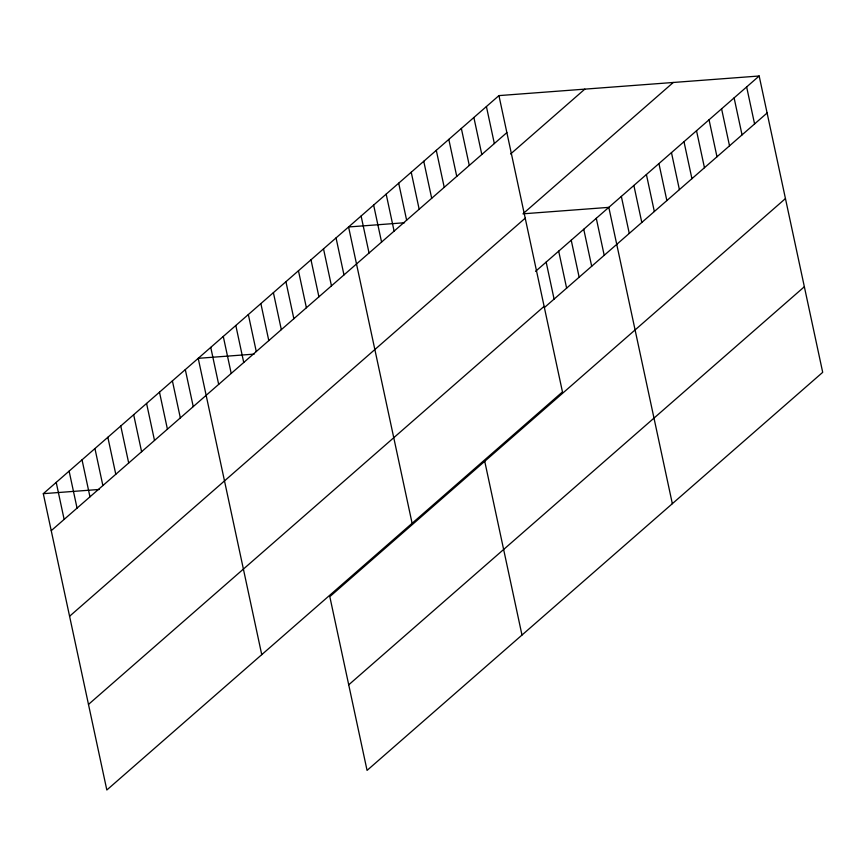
<?xml version="1.0" encoding="UTF-8"?>
<svg xmlns="http://www.w3.org/2000/svg" width="866" height="866" viewBox="0 0 866 866"><rect width="100%" height="100%" fill="white"/><g stroke="black" fill="none" stroke-linecap="round" stroke-linejoin="round"><path stroke-width="1.3" d="M498.935 95.606L562.467 391.93L106.832 789.998L43.3 493.674L498.935 95.606L759.168 76.002L822.7 372.326L367.065 770.394L329.816 596.642L785.451 198.574M51.235 530.674L506.87 132.606M510.604 153.975L584.821 89.133M523.898 212.993L673.293 82.465M69.583 616.256L525.218 218.178M535.556 271.361L759.168 76.002M88.484 704.426L544.119 306.358M544.454 307.517L767.103 112.991M348.717 684.822L804.352 286.743M404.53 222.746L348.576 226.968L412.108 523.302M522.934 213.826L608.809 207.364L672.341 503.687M254.171 354.118L198.217 358.329L261.749 654.664M43.3 493.674L99.254 489.452M746.644 86.946L754.578 123.946M734.108 97.89L742.043 134.89M721.584 108.835L729.518 145.834M709.048 119.789L716.983 156.789M696.524 130.734L704.459 167.733M683.988 141.678L691.923 178.677M671.464 152.622L679.399 189.622M658.929 163.577L666.863 200.576M646.404 174.521L654.339 211.52M633.869 185.465L641.803 222.465M621.344 196.409L629.268 233.409M596.284 218.308L604.208 255.308M583.749 229.252L591.684 266.252M571.224 240.196L579.148 277.196M558.689 251.151L566.624 288.151M546.165 262.095L554.088 299.095M486.411 106.55L494.345 143.55M473.875 117.495L481.81 154.494M461.351 128.449L469.285 165.449M448.815 139.394L456.75 176.393M436.291 150.338L444.226 187.337M423.755 161.282L431.69 198.282M484.733 461.297L521.981 635.049M411.231 172.237L419.166 209.236M398.696 183.181L406.63 220.181M386.171 194.125L394.106 231.125M373.636 205.069L381.57 242.069M361.111 216.024L369.046 253.024M336.051 237.912L343.975 274.912M323.516 248.856L331.451 285.856M310.991 259.811L318.915 296.811M298.456 270.755L306.391 307.755M285.932 281.699L293.855 318.699M273.396 292.643L281.331 329.643M260.872 303.598L268.796 340.598M248.336 314.542L256.271 351.542M235.812 325.486L243.736 362.486M223.276 336.43L231.211 373.43M210.752 347.385L218.676 384.385M185.302 369.609L193.237 406.609M172.399 380.888L180.334 417.888M159.485 392.168L167.419 429.168M146.581 403.448L154.505 440.448M133.667 414.727L141.602 451.716M120.764 425.996L128.688 462.996M107.849 437.276L115.784 474.276M94.935 448.556L102.87 485.555M82.032 459.835L89.967 496.835M69.118 471.115L77.052 508.115M56.214 482.394L64.138 519.394"/></g></svg>
